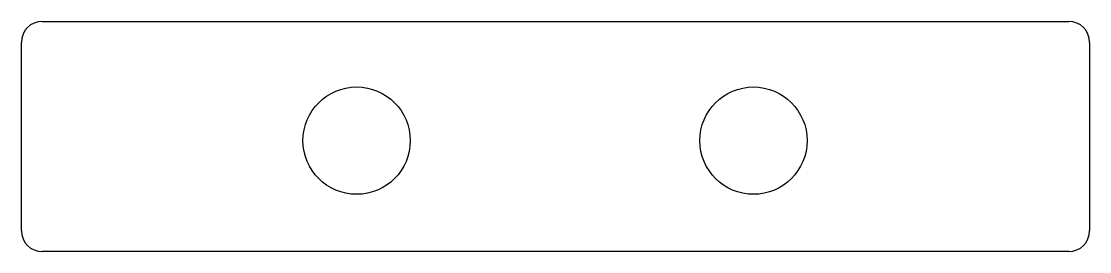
# Model space of a CAD drawing. Header units: millimetres. Extents: x -121 to 121, y -26 to 26.
import ezdxf

# ---------------------------------------------------------------- set-up
doc = ezdxf.new("R2010")
doc.units = ezdxf.units.MM

msp = doc.modelspace()

# ---------------------------------------------------------------- linework, layer by layer
at = {"color": 7, "linetype": 'Continuous', "lineweight": 25}
for p, q in [((-116.6368, 26.1493), (116.6368, 26.1493)), ((-121.3993, -21.3868), (-121.3993, 21.3868)), ((121.3993, 21.3868), (121.3993, -21.3868)), ((116.6368, -26.1493), (-116.6368, -26.1493))]:
    msp.add_line(p, q, dxfattribs=at)
for centre in [(-45.2, -0.936), (45, -0.936)]:
    msp.add_circle(centre, 12.192, dxfattribs=at)
for centre, start, end in [((-116.6368, 21.3868), 90, 180), ((116.6368, 21.3868), 0, 90), ((-116.6368, -21.3868), 180, 270), ((116.6368, -21.3868), 270, 0)]:
    msp.add_arc(centre, 4.7625, start, end, dxfattribs=at)

doc.saveas('drawing.dxf')
